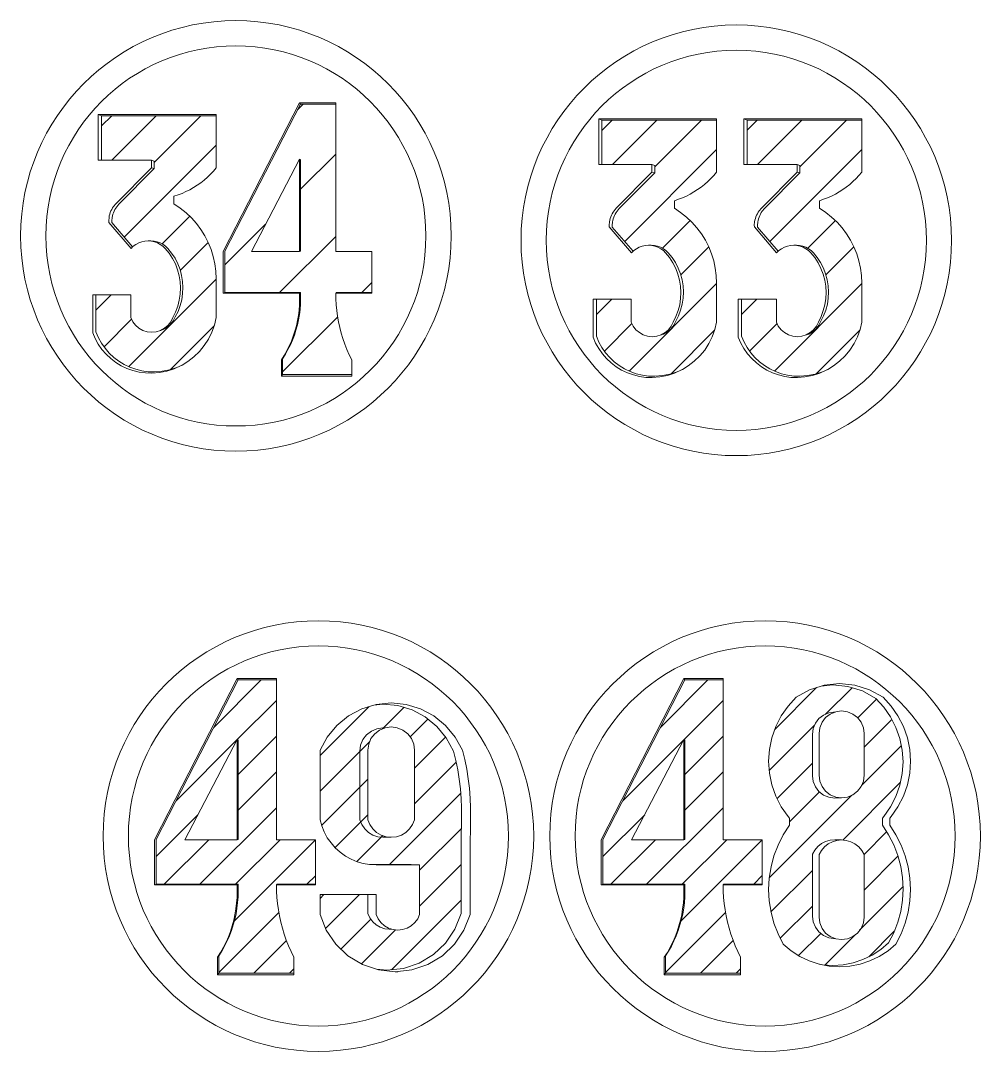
# Model space of a CAD drawing. Header units: inches. Extents: x 91 to 9019, y -381 to 2878.
# Drawn here: x 4712.25 to 4747.29, y 1348.59 to 1386.21 of the extents above; entities that cross this region are included whole.
import ezdxf

# ---------------------------------------------------------------- set-up
doc = ezdxf.new("R2010")
doc.units = ezdxf.units.IN
doc.header["$MEASUREMENT"] = 0
pattern_1 = [(45, (3480.7408, 826.1666), (-0.65185705, 0.65185705), [])]

msp = doc.modelspace()

# ---------------------------------------------------------------- hatches: boundary and pattern name
at = {"lineweight": 20}
h = msp.add_hatch(dxfattribs=at)
h.set_pattern_fill('ANSI31', color=256, scale=17)
h.set_pattern_definition([(45, (3702.3653, 2265.2466), (-1.502602, 1.502602), [])])
h.paths.add_polyline_path([(4723.756, 1383.159), (4722.471, 1383.159), (4719.713, 1377.789), (4719.713, 1376.282), (4722.471, 1376.282), (4722.471, 1376.057), (4722.467, 1375.864), (4722.453, 1375.672), (4722.43, 1375.48), (4722.398, 1375.29), (4722.356, 1375.101), (4722.305, 1374.915), (4722.246, 1374.732), (4722.177, 1374.551), (4722.1, 1374.375), (4722.014, 1374.202), (4721.92, 1374.033), (4721.818, 1373.87), (4721.818, 1373.289), (4724.342, 1373.289), (4724.342, 1373.825), (4724.25, 1374.015), (4724.166, 1374.208), (4724.09, 1374.405), (4724.021, 1374.604), (4723.96, 1374.805), (4723.906, 1375.009), (4723.861, 1375.215), (4723.824, 1375.422), (4723.794, 1375.631), (4723.773, 1375.841), (4723.76, 1376.051), (4723.755, 1376.282), (4725.075, 1376.282), (4725.075, 1377.783), (4723.756, 1377.783)])
h.paths.add_polyline_path([(4722.436, 1381.154), (4722.471, 1381.127), (4722.471, 1377.789), (4722.436, 1377.783), (4720.677, 1377.783)], flags=16)
h = msp.add_hatch(dxfattribs=at)
h.set_pattern_fill('ANSI31', color=256, scale=9.218651)
h.set_pattern_definition([(45, (4179.9389, 1924.2892), (-0.8148213, 0.8148213), [])])
h.paths.add_polyline_path([(4719.393, 1382.735), (4715.208, 1382.735), (4715.208, 1381.114), (4717.033, 1381.114), (4717.133, 1381.085), (4717.133, 1380.81), (4715.841, 1379.507), (4715.761, 1379.414), (4715.726, 1379.363), (4715.694, 1379.31), (4715.666, 1379.255), (4715.642, 1379.198), (4715.622, 1379.14), (4715.607, 1379.081), (4715.595, 1379.02), (4715.584, 1378.897), (4715.585, 1378.836), (4716.344, 1377.952), (4716.368, 1377.975), (4716.463, 1378.044), (4716.567, 1378.099), (4716.677, 1378.139), (4716.792, 1378.164), (4716.909, 1378.172), (4717.009, 1378.172), (4717.125, 1378.164), (4717.238, 1378.14), (4717.347, 1378.1), (4717.45, 1378.046), (4717.544, 1377.978), (4717.627, 1377.897), (4717.768, 1377.723), (4717.891, 1377.536), (4717.993, 1377.337), (4718.073, 1377.128), (4718.132, 1376.912), (4718.168, 1376.692), (4718.18, 1376.468), (4718.169, 1376.245), (4718.135, 1376.024), (4718.079, 1375.807), (4718, 1375.598), (4717.899, 1375.398), (4717.828, 1375.25), (4717.728, 1375.12), (4717.603, 1375.012), (4717.46, 1374.932), (4717.364, 1374.9), (4717.206, 1374.85), (4717.041, 1374.833), (4716.876, 1374.85), (4716.717, 1374.9), (4716.573, 1374.981), (4716.447, 1375.089), (4716.346, 1375.221), (4716.274, 1375.371), (4716.274, 1376.203), (4715.006, 1376.203), (4715.006, 1374.848), (4715.097, 1374.637), (4715.208, 1374.437), (4715.34, 1374.249), (4715.49, 1374.075), (4715.658, 1373.918), (4715.84, 1373.778), (4716.036, 1373.659), (4716.243, 1373.56), (4716.46, 1373.483), (4716.683, 1373.428), (4716.91, 1373.397), (4717.14, 1373.389), (4717.416, 1373.412), (4717.688, 1373.466), (4717.953, 1373.551), (4718.148, 1373.639), (4718.357, 1373.765), (4718.579, 1373.936), (4718.781, 1374.131), (4718.959, 1374.347), (4719.111, 1374.583), (4719.235, 1374.834), (4719.329, 1375.098), (4719.393, 1375.371), (4719.393, 1376.789), (4719.381, 1377.062), (4719.346, 1377.332), (4719.288, 1377.599), (4719.208, 1377.86), (4719.105, 1378.113), (4718.981, 1378.357), (4718.837, 1378.589), (4718.673, 1378.807), (4718.491, 1379.011), (4718.293, 1379.199), (4718.079, 1379.369), (4717.851, 1379.52), (4717.851, 1379.797), (4718.001, 1379.847), (4718.147, 1379.904), (4718.291, 1379.968), (4718.431, 1380.039), (4718.567, 1380.117), (4718.7, 1380.202), (4718.828, 1380.293), (4718.951, 1380.39), (4719.07, 1380.493), (4719.183, 1380.602), (4719.291, 1380.717), (4719.393, 1380.836)])
h = msp.add_hatch(dxfattribs=at)
h.set_pattern_fill('ANSI31', color=256, scale=9.218651)
h.set_pattern_definition([(45, (4198.2057, 1924.129), (-0.8148213, 0.8148213), [])])
h.paths.add_polyline_path([(4737.66, 1382.574), (4733.475, 1382.574), (4733.475, 1380.954), (4735.3, 1380.954), (4735.399, 1380.925), (4735.399, 1380.65), (4734.108, 1379.347), (4734.028, 1379.253), (4733.993, 1379.203), (4733.961, 1379.15), (4733.933, 1379.095), (4733.909, 1379.038), (4733.889, 1378.98), (4733.873, 1378.92), (4733.862, 1378.86), (4733.851, 1378.737), (4733.852, 1378.676), (4734.611, 1377.791), (4734.635, 1377.815), (4734.73, 1377.884), (4734.834, 1377.939), (4734.944, 1377.979), (4735.059, 1378.003), (4735.175, 1378.012), (4735.276, 1378.012), (4735.391, 1378.004), (4735.505, 1377.98), (4735.614, 1377.94), (4735.717, 1377.886), (4735.811, 1377.817), (4735.894, 1377.737), (4736.035, 1377.563), (4736.157, 1377.376), (4736.259, 1377.177), (4736.34, 1376.968), (4736.399, 1376.752), (4736.434, 1376.531), (4736.447, 1376.308), (4736.436, 1376.085), (4736.402, 1375.864), (4736.345, 1375.647), (4736.266, 1375.438), (4736.166, 1375.238), (4736.094, 1375.09), (4735.995, 1374.96), (4735.87, 1374.852), (4735.727, 1374.772), (4735.631, 1374.74), (4735.473, 1374.69), (4735.308, 1374.673), (4735.143, 1374.69), (4734.984, 1374.74), (4734.839, 1374.821), (4734.714, 1374.929), (4734.613, 1375.061), (4734.541, 1375.21), (4734.541, 1376.043), (4733.273, 1376.043), (4733.273, 1374.688), (4733.363, 1374.477), (4733.475, 1374.277), (4733.607, 1374.088), (4733.757, 1373.915), (4733.924, 1373.757), (4734.107, 1373.618), (4734.303, 1373.498), (4734.51, 1373.399), (4734.726, 1373.322), (4734.95, 1373.268), (4735.177, 1373.236), (4735.407, 1373.229), (4735.683, 1373.252), (4735.955, 1373.306), (4736.219, 1373.391), (4736.415, 1373.479), (4736.624, 1373.605), (4736.846, 1373.776), (4737.048, 1373.97), (4737.225, 1374.187), (4737.377, 1374.423), (4737.501, 1374.674), (4737.596, 1374.938), (4737.66, 1375.21), (4737.66, 1376.629), (4737.648, 1376.901), (4737.613, 1377.172), (4737.555, 1377.439), (4737.474, 1377.7), (4737.372, 1377.953), (4737.248, 1378.197), (4737.103, 1378.428), (4736.94, 1378.647), (4736.758, 1378.851), (4736.56, 1379.039), (4736.346, 1379.209), (4736.118, 1379.36), (4736.118, 1379.637), (4736.267, 1379.687), (4736.414, 1379.744), (4736.557, 1379.808), (4736.698, 1379.879), (4736.834, 1379.957), (4736.967, 1380.041), (4737.095, 1380.133), (4737.218, 1380.23), (4737.337, 1380.333), (4737.45, 1380.442), (4737.558, 1380.556), (4737.66, 1380.676)])
h = msp.add_hatch(dxfattribs=at)
h.set_pattern_fill('ANSI31', color=256, scale=9.218651)
h.set_pattern_definition([(45, (4203.505, 1924.129), (-0.8148213, 0.8148213), [])])
h.paths.add_polyline_path([(4742.959, 1382.574), (4738.775, 1382.574), (4738.775, 1380.954), (4740.6, 1380.954), (4740.699, 1380.925), (4740.699, 1380.65), (4739.407, 1379.347), (4739.327, 1379.253), (4739.292, 1379.203), (4739.26, 1379.15), (4739.232, 1379.095), (4739.209, 1379.038), (4739.189, 1378.98), (4739.173, 1378.92), (4739.161, 1378.86), (4739.15, 1378.737), (4739.151, 1378.676), (4739.91, 1377.791), (4739.935, 1377.815), (4740.029, 1377.884), (4740.133, 1377.939), (4740.243, 1377.979), (4740.358, 1378.003), (4740.475, 1378.012), (4740.575, 1378.012), (4740.691, 1378.004), (4740.804, 1377.98), (4740.913, 1377.94), (4741.016, 1377.886), (4741.11, 1377.817), (4741.193, 1377.737), (4741.335, 1377.563), (4741.457, 1377.376), (4741.559, 1377.177), (4741.639, 1376.968), (4741.698, 1376.752), (4741.734, 1376.531), (4741.746, 1376.308), (4741.736, 1376.085), (4741.702, 1375.864), (4741.645, 1375.647), (4741.566, 1375.438), (4741.465, 1375.238), (4741.394, 1375.09), (4741.294, 1374.96), (4741.17, 1374.852), (4741.026, 1374.772), (4740.93, 1374.74), (4740.772, 1374.69), (4740.607, 1374.673), (4740.442, 1374.69), (4740.284, 1374.74), (4740.139, 1374.821), (4740.013, 1374.929), (4739.912, 1375.061), (4739.84, 1375.21), (4739.84, 1376.043), (4738.572, 1376.043), (4738.572, 1374.688), (4738.663, 1374.477), (4738.774, 1374.277), (4738.906, 1374.088), (4739.056, 1373.915), (4739.224, 1373.757), (4739.406, 1373.618), (4739.602, 1373.498), (4739.809, 1373.399), (4740.026, 1373.322), (4740.249, 1373.268), (4740.476, 1373.236), (4740.706, 1373.229), (4740.982, 1373.252), (4741.255, 1373.306), (4741.519, 1373.391), (4741.714, 1373.479), (4741.923, 1373.605), (4742.146, 1373.776), (4742.347, 1373.97), (4742.525, 1374.187), (4742.677, 1374.423), (4742.801, 1374.674), (4742.895, 1374.938), (4742.959, 1375.21), (4742.959, 1376.629), (4742.947, 1376.901), (4742.912, 1377.172), (4742.854, 1377.439), (4742.774, 1377.7), (4742.671, 1377.953), (4742.547, 1378.197), (4742.403, 1378.428), (4742.239, 1378.647), (4742.057, 1378.851), (4741.859, 1379.039), (4741.645, 1379.209), (4741.418, 1379.36), (4741.418, 1379.637), (4741.567, 1379.687), (4741.713, 1379.744), (4741.857, 1379.808), (4741.997, 1379.879), (4742.133, 1379.957), (4742.266, 1380.041), (4742.394, 1380.133), (4742.517, 1380.23), (4742.636, 1380.333), (4742.749, 1380.442), (4742.857, 1380.556), (4742.959, 1380.676)])
h = msp.add_hatch(dxfattribs=at)
h.set_pattern_fill('ANSI31', color=256, scale=7.374921)
h.set_pattern_definition([(45, (4165.0623, 1793.0838), (-0.651857, 0.651857), [])])
h.paths.add_polyline_path([(4721.59, 1362.149), (4720.196, 1362.149), (4717.205, 1356.324), (4717.205, 1354.69), (4720.196, 1354.69), (4720.197, 1354.446), (4720.192, 1354.237), (4720.177, 1354.028), (4720.152, 1353.82), (4720.117, 1353.614), (4720.072, 1353.41), (4720.017, 1353.208), (4719.952, 1353.009), (4719.878, 1352.813), (4719.794, 1352.622), (4719.701, 1352.434), (4719.599, 1352.251), (4719.488, 1352.074), (4719.488, 1351.444), (4722.226, 1351.444), (4722.226, 1352.026), (4722.126, 1352.232), (4722.035, 1352.441), (4721.952, 1352.654), (4721.877, 1352.87), (4721.811, 1353.089), (4721.753, 1353.31), (4721.704, 1353.533), (4721.663, 1353.758), (4721.632, 1353.984), (4721.609, 1354.211), (4721.595, 1354.44), (4721.589, 1354.69), (4723.02, 1354.69), (4723.02, 1356.318), (4721.59, 1356.318)])
h.paths.add_polyline_path([(4720.159, 1359.974), (4720.196, 1359.945), (4720.196, 1356.324), (4720.159, 1356.318), (4718.251, 1356.318)], flags=16)
h = msp.add_hatch(dxfattribs=at)
h.set_pattern_fill('ANSI31', color=256, scale=7.374921)
h.set_pattern_definition([(45, (4181.3686, 1793.0838), (-0.651857, 0.651857), [])])
h.paths.add_polyline_path([(4737.896, 1362.149), (4736.503, 1362.149), (4733.512, 1356.324), (4733.512, 1354.69), (4736.503, 1354.69), (4736.503, 1354.446), (4736.498, 1354.237), (4736.483, 1354.028), (4736.458, 1353.82), (4736.423, 1353.614), (4736.378, 1353.41), (4736.323, 1353.208), (4736.258, 1353.009), (4736.184, 1352.813), (4736.1, 1352.622), (4736.007, 1352.434), (4735.905, 1352.251), (4735.794, 1352.074), (4735.794, 1351.444), (4738.532, 1351.444), (4738.532, 1352.026), (4738.433, 1352.232), (4738.341, 1352.441), (4738.258, 1352.654), (4738.183, 1352.87), (4738.117, 1353.089), (4738.059, 1353.31), (4738.01, 1353.533), (4737.97, 1353.758), (4737.938, 1353.984), (4737.915, 1354.211), (4737.901, 1354.44), (4737.895, 1354.69), (4739.327, 1354.69), (4739.327, 1356.318), (4737.896, 1356.318)])
h.paths.add_polyline_path([(4736.465, 1359.974), (4736.503, 1359.945), (4736.503, 1356.324), (4736.465, 1356.318), (4734.558, 1356.318)], flags=16)
h = msp.add_hatch(dxfattribs=at)
h.set_pattern_fill('ANSI31', color=256, scale=7.374921)
h.set_pattern_definition(pattern_1)
h.paths.add_polyline_path([(4743.712, 1357.107), (4743.762, 1357.161), (4744.009, 1357.514), (4744.206, 1357.898), (4744.349, 1358.305), (4744.436, 1358.727), (4744.465, 1359.157), (4744.436, 1359.588), (4744.349, 1360.01), (4744.206, 1360.417), (4744.009, 1360.8), (4743.762, 1361.154), (4743.469, 1361.471), (4742.984, 1361.744), (4742.453, 1361.912), (4741.9, 1361.969), (4741.481, 1361.926), (4741.054, 1361.79), (4740.564, 1361.515), (4740.269, 1361.195), (4740.019, 1360.838), (4739.82, 1360.45), (4739.675, 1360.04), (4739.588, 1359.613), (4739.558, 1359.179), (4739.588, 1358.744), (4739.675, 1358.317), (4739.82, 1357.907), (4740.019, 1357.519), (4740.269, 1357.162), (4740.318, 1357.108), (4740.318, 1356.842), (4740.091, 1356.492), (4739.902, 1356.12), (4739.753, 1355.73), (4739.645, 1355.327), (4739.58, 1354.915), (4739.558, 1354.498), (4739.58, 1354.081), (4739.645, 1353.669), (4739.753, 1353.266), (4739.902, 1352.876), (4740.091, 1352.504), (4740.381, 1352.26), (4740.699, 1352.055), (4741.04, 1351.891), (4741.37, 1351.783), (4741.526, 1351.753), (4741.9, 1351.729), (4742.274, 1351.753), (4742.642, 1351.824), (4742.998, 1351.941), (4743.336, 1352.103), (4743.651, 1352.306), (4743.937, 1352.548), (4744.124, 1352.916), (4744.272, 1353.302), (4744.379, 1353.701), (4744.444, 1354.11), (4744.465, 1354.522), (4744.444, 1354.935), (4744.379, 1355.343), (4744.272, 1355.742), (4744.124, 1356.128), (4743.937, 1356.497), (4743.712, 1356.844)])
h.paths.add_polyline_path([(4742.558, 1356.244), (4742.711, 1356.165), (4742.846, 1356.057), (4742.959, 1355.926), (4743.044, 1355.777), (4743.044, 1353.493), (4743.016, 1353.28), (4742.934, 1353.082), (4742.803, 1352.911), (4742.632, 1352.781), (4742.434, 1352.699), (4742.221, 1352.671), (4742.008, 1352.699), (4741.76, 1352.74), (4741.564, 1352.822), (4741.395, 1352.951), (4741.266, 1353.12), (4741.184, 1353.317), (4741.156, 1353.527), (4741.156, 1355.788), (4741.241, 1355.937), (4741.352, 1356.066), (4741.486, 1356.173), (4741.637, 1356.251), (4741.801, 1356.3), (4741.971, 1356.316), (4742.221, 1356.309), (4742.393, 1356.293)], flags=16)
h.paths.add_polyline_path([(4742.434, 1357.874), (4742.221, 1357.846), (4741.971, 1357.838), (4741.76, 1357.865), (4741.564, 1357.947), (4741.395, 1358.076), (4741.266, 1358.245), (4741.184, 1358.442), (4741.156, 1358.652), (4741.156, 1360.16), (4741.184, 1360.371), (4741.266, 1360.567), (4741.395, 1360.736), (4741.564, 1360.865), (4741.76, 1360.947), (4742.008, 1360.986), (4742.221, 1361.014), (4742.434, 1360.986), (4742.632, 1360.903), (4742.803, 1360.773), (4742.934, 1360.602), (4743.016, 1360.404), (4743.044, 1360.191), (4743.044, 1358.669), (4743.016, 1358.456), (4742.934, 1358.257), (4742.803, 1358.087), (4742.632, 1357.956)], flags=16)
h = msp.add_hatch(dxfattribs=at)
h.set_pattern_fill('ANSI31', color=256, scale=7.374921)
h.set_pattern_definition(pattern_1)
h.paths.add_polyline_path([(4728.333, 1356.407), (4728.34, 1356.536), (4728.35, 1356.853), (4728.351, 1357.17), (4728.345, 1357.488), (4728.331, 1357.805), (4728.305, 1358.177), (4728.265, 1358.524), (4728.209, 1358.869), (4728.138, 1359.211), (4728.051, 1359.55), (4727.793, 1360.03), (4727.447, 1360.451), (4727.025, 1360.796), (4726.544, 1361.053), (4726.022, 1361.211), (4725.479, 1361.264), (4725.153, 1361.232), (4724.707, 1361.097), (4724.221, 1360.838), (4723.796, 1360.489), (4723.446, 1360.064), (4723.185, 1359.579), (4723.185, 1357.047), (4723.248, 1356.819), (4723.337, 1356.599), (4723.449, 1356.391), (4723.585, 1356.197), (4723.741, 1356.019), (4723.917, 1355.86), (4724.109, 1355.722), (4724.316, 1355.607), (4724.534, 1355.515), (4724.762, 1355.449), (4724.995, 1355.409), (4725.033, 1355.407), (4726.506, 1355.407), (4726.818, 1355.396), (4726.818, 1353.592), (4726.748, 1353.433), (4726.645, 1353.292), (4726.516, 1353.175), (4726.364, 1353.088), (4726.198, 1353.034), (4726.025, 1353.015), (4725.851, 1353.034), (4725.548, 1353.068), (4725.384, 1353.121), (4725.234, 1353.208), (4725.106, 1353.323), (4725.004, 1353.463), (4724.934, 1353.621), (4724.934, 1354.314), (4723.185, 1354.314), (4723.185, 1353.592), (4723.411, 1353.019), (4723.755, 1352.508), (4724.201, 1352.083), (4724.728, 1351.765), (4725.242, 1351.591), (4725.62, 1351.55), (4726.227, 1351.616), (4726.805, 1351.811), (4727.327, 1352.127), (4727.769, 1352.547), (4728.109, 1353.054), (4728.333, 1353.621)])
h.paths.add_polyline_path([(4726.454, 1356.714), (4726.315, 1356.584), (4726.152, 1356.486), (4725.971, 1356.426), (4725.782, 1356.406), (4725.592, 1356.426), (4725.412, 1356.486), (4725.248, 1356.584), (4725.109, 1356.714), (4725.002, 1356.871), (4724.93, 1357.047), (4724.93, 1359.579), (4724.959, 1359.8), (4725.044, 1360.006), (4725.179, 1360.182), (4725.356, 1360.317), (4725.561, 1360.403), (4725.782, 1360.432), (4726.002, 1360.403), (4726.208, 1360.317), (4726.384, 1360.182), (4726.52, 1360.006), (4726.605, 1359.8), (4726.634, 1359.579), (4726.634, 1357.047), (4726.562, 1356.871)], flags=16)

# ---------------------------------------------------------------- linework, layer by layer
for p, q in [((4722.471, 1383.159), (4723.756, 1383.159)), ((4715.09, 1382.779), (4715.09, 1381.114)), ((4715.208, 1382.735), (4715.208, 1381.114)), ((4733.357, 1382.619), (4733.357, 1380.954)), ((4733.475, 1382.574), (4733.475, 1380.954)), ((4738.657, 1382.619), (4738.657, 1380.954)), ((4738.775, 1382.574), (4738.775, 1380.954)), ((4715.09, 1381.114), (4715.208, 1381.114)), ((4715.208, 1381.114), (4717.033, 1381.114)), ((4717.033, 1381.114), (4717.133, 1381.085)), ((4717.133, 1381.085), (4717.133, 1380.81)), ((4722.436, 1377.783), (4722.436, 1381.154)), ((4733.357, 1380.954), (4733.475, 1380.954)), ((4733.475, 1380.954), (4735.3, 1380.954)), ((4735.3, 1380.954), (4735.399, 1380.925)), ((4735.399, 1380.925), (4735.399, 1380.65)), ((4738.657, 1380.954), (4738.775, 1380.954)), ((4738.775, 1380.954), (4740.6, 1380.954)), ((4740.6, 1380.954), (4740.699, 1380.925)), ((4740.699, 1380.925), (4740.699, 1380.65)), ((4717.364, 1374.9), (4717.206, 1374.85)), ((4735.631, 1374.74), (4735.473, 1374.69)), ((4740.93, 1374.74), (4740.772, 1374.69)), ((4720.196, 1362.149), (4721.59, 1362.149)), ((4736.503, 1362.149), (4737.896, 1362.149)), ((4720.159, 1356.318), (4720.159, 1359.974)), ((4736.465, 1356.318), (4736.465, 1359.974)), ((4742.049, 1356.293), (4741.884, 1356.244)), ((4742.221, 1356.309), (4742.049, 1356.293))]:
    msp.add_line(p, q, dxfattribs=at)
for points in [[(4719.651, 1376.262), (4719.651, 1377.783), (4722.436, 1383.206)], [(4723.756, 1376.262), (4725.075, 1376.262), (4725.075, 1376.282), (4725.075, 1377.783), (4723.756, 1377.783), (4723.756, 1383.159), (4723.756, 1383.206), (4722.436, 1383.206), (4722.471, 1383.159), (4719.713, 1377.789), (4719.713, 1376.282)], [(4718.579, 1373.936), (4718.781, 1374.131), (4718.959, 1374.347), (4719.111, 1374.583), (4719.235, 1374.834), (4719.329, 1375.098), (4719.393, 1375.371), (4719.393, 1376.789), (4719.381, 1377.062), (4719.346, 1377.332), (4719.288, 1377.599), (4719.208, 1377.86), (4719.105, 1378.113), (4718.981, 1378.357), (4718.837, 1378.589), (4718.673, 1378.807), (4718.491, 1379.011), (4718.293, 1379.199), (4718.079, 1379.369), (4717.851, 1379.52), (4717.851, 1379.797), (4718.001, 1379.847), (4718.147, 1379.904), (4718.291, 1379.968), (4718.431, 1380.039), (4718.567, 1380.117), (4718.7, 1380.202), (4718.828, 1380.293), (4718.951, 1380.39), (4719.07, 1380.493), (4719.183, 1380.602), (4719.291, 1380.717), (4719.393, 1380.836), (4719.393, 1382.735)], [(4736.846, 1373.776), (4737.048, 1373.97), (4737.225, 1374.187), (4737.377, 1374.423), (4737.501, 1374.674), (4737.596, 1374.938), (4737.66, 1375.21), (4737.66, 1376.629), (4737.648, 1376.901), (4737.613, 1377.172), (4737.555, 1377.439), (4737.474, 1377.7), (4737.372, 1377.953), (4737.248, 1378.197), (4737.103, 1378.428), (4736.94, 1378.647), (4736.758, 1378.851), (4736.56, 1379.039), (4736.346, 1379.209), (4736.118, 1379.36), (4736.118, 1379.637), (4736.267, 1379.687), (4736.414, 1379.744), (4736.557, 1379.808), (4736.698, 1379.879), (4736.834, 1379.957), (4736.967, 1380.041), (4737.095, 1380.133), (4737.218, 1380.23), (4737.337, 1380.333), (4737.45, 1380.442), (4737.558, 1380.556), (4737.66, 1380.676), (4737.66, 1382.574)], [(4742.146, 1373.776), (4742.347, 1373.97), (4742.525, 1374.187), (4742.677, 1374.423), (4742.801, 1374.674), (4742.895, 1374.938), (4742.959, 1375.21), (4742.959, 1376.629), (4742.947, 1376.901), (4742.912, 1377.172), (4742.854, 1377.439), (4742.774, 1377.7), (4742.671, 1377.953), (4742.547, 1378.197), (4742.403, 1378.428), (4742.239, 1378.647), (4742.057, 1378.851), (4741.859, 1379.039), (4741.645, 1379.209), (4741.418, 1379.36), (4741.418, 1379.637), (4741.567, 1379.687), (4741.713, 1379.744), (4741.857, 1379.808), (4741.997, 1379.879), (4742.133, 1379.957), (4742.266, 1380.041), (4742.394, 1380.133), (4742.517, 1380.23), (4742.636, 1380.333), (4742.749, 1380.442), (4742.857, 1380.556), (4742.959, 1380.676), (4742.959, 1382.574)], [(4717.033, 1381.114), (4717.033, 1380.836), (4717.133, 1380.81), (4715.841, 1379.507), (4715.761, 1379.414), (4715.726, 1379.363), (4715.694, 1379.31), (4715.666, 1379.255), (4715.642, 1379.198), (4715.622, 1379.14), (4715.607, 1379.081), (4715.595, 1379.02), (4715.584, 1378.897), (4715.585, 1378.836), (4716.344, 1377.952)], [(4735.3, 1380.954), (4735.3, 1380.676), (4735.399, 1380.65), (4734.108, 1379.347), (4734.028, 1379.253), (4733.993, 1379.203), (4733.961, 1379.15), (4733.933, 1379.095), (4733.909, 1379.038), (4733.889, 1378.98), (4733.873, 1378.92), (4733.862, 1378.86), (4733.851, 1378.737), (4733.852, 1378.676), (4734.611, 1377.791)], [(4740.6, 1380.954), (4740.6, 1380.676), (4740.699, 1380.65), (4739.407, 1379.347), (4739.327, 1379.253), (4739.292, 1379.203), (4739.26, 1379.15), (4739.232, 1379.095), (4739.209, 1379.038), (4739.189, 1378.98), (4739.173, 1378.92), (4739.161, 1378.86), (4739.15, 1378.737), (4739.151, 1378.676), (4739.91, 1377.791)], [(4717.033, 1380.836), (4715.73, 1379.52), (4715.648, 1379.426), (4715.613, 1379.375), (4715.581, 1379.321), (4715.553, 1379.266), (4715.529, 1379.208), (4715.508, 1379.149), (4715.492, 1379.089), (4715.481, 1379.028), (4715.47, 1378.904), (4715.471, 1378.842), (4716.284, 1377.894), (4716.344, 1377.952), (4716.368, 1377.975), (4716.463, 1378.044), (4716.567, 1378.099), (4716.677, 1378.139), (4716.792, 1378.164), (4716.909, 1378.172)], [(4735.3, 1380.676), (4733.996, 1379.36), (4733.915, 1379.265), (4733.88, 1379.214), (4733.848, 1379.161), (4733.82, 1379.105), (4733.795, 1379.048), (4733.775, 1378.989), (4733.759, 1378.929), (4733.747, 1378.868), (4733.737, 1378.744), (4733.738, 1378.682), (4734.551, 1377.734), (4734.611, 1377.791), (4734.635, 1377.815), (4734.73, 1377.884), (4734.834, 1377.939), (4734.944, 1377.979), (4735.059, 1378.003), (4735.175, 1378.012)], [(4740.6, 1380.676), (4739.296, 1379.36), (4739.215, 1379.265), (4739.179, 1379.214), (4739.147, 1379.161), (4739.119, 1379.105), (4739.095, 1379.048), (4739.075, 1378.989), (4739.059, 1378.929), (4739.047, 1378.868), (4739.036, 1378.744), (4739.037, 1378.682), (4739.85, 1377.734), (4739.91, 1377.791), (4739.935, 1377.815), (4740.029, 1377.884), (4740.133, 1377.939), (4740.243, 1377.979), (4740.358, 1378.003), (4740.475, 1378.012)], [(4717.206, 1374.85), (4717.041, 1374.833), (4716.876, 1374.85), (4716.717, 1374.9), (4716.573, 1374.981), (4716.447, 1375.089), (4716.346, 1375.221), (4716.274, 1375.371), (4716.274, 1376.203), (4715.006, 1376.203), (4714.886, 1376.203), (4714.886, 1374.816), (4714.977, 1374.602), (4715.09, 1374.4), (4715.223, 1374.21), (4715.375, 1374.034), (4715.544, 1373.875), (4715.728, 1373.735), (4715.926, 1373.614), (4716.136, 1373.514), (4716.354, 1373.436), (4716.579, 1373.381), (4716.809, 1373.349), (4717.041, 1373.342), (4717.32, 1373.365), (4717.595, 1373.419), (4717.862, 1373.505), (4718.117, 1373.621), (4718.148, 1373.639), (4718.357, 1373.765), (4718.579, 1373.936)], [(4715.006, 1376.203), (4715.006, 1374.848), (4715.097, 1374.637), (4715.208, 1374.437), (4715.34, 1374.249), (4715.49, 1374.075), (4715.658, 1373.918), (4715.84, 1373.778), (4716.036, 1373.659), (4716.243, 1373.56), (4716.46, 1373.483), (4716.683, 1373.428), (4716.91, 1373.397), (4717.14, 1373.389), (4717.416, 1373.412), (4717.688, 1373.466), (4717.953, 1373.551), (4718.148, 1373.639)], [(4722.436, 1376.262), (4719.651, 1376.262), (4719.713, 1376.282), (4722.471, 1376.282)], [(4725.075, 1376.282), (4723.777, 1376.282), (4723.756, 1376.262), (4723.76, 1376.051), (4723.773, 1375.841), (4723.794, 1375.631), (4723.824, 1375.422), (4723.861, 1375.215), (4723.906, 1375.009), (4723.96, 1374.805), (4724.021, 1374.604), (4724.09, 1374.405), (4724.166, 1374.208), (4724.25, 1374.015), (4724.342, 1373.825), (4724.342, 1373.289), (4724.342, 1373.239), (4721.777, 1373.239), (4721.777, 1373.825), (4721.88, 1373.991), (4721.975, 1374.161), (4722.062, 1374.335), (4722.14, 1374.514), (4722.209, 1374.696), (4722.269, 1374.881), (4722.32, 1375.069), (4722.362, 1375.259), (4722.395, 1375.452), (4722.418, 1375.645), (4722.432, 1375.839), (4722.437, 1376.034)], [(4722.437, 1376.034), (4722.436, 1376.262), (4722.471, 1376.282), (4722.471, 1376.057), (4722.467, 1375.864), (4722.453, 1375.672), (4722.43, 1375.48), (4722.398, 1375.29), (4722.356, 1375.101), (4722.305, 1374.915), (4722.246, 1374.732), (4722.177, 1374.551), (4722.1, 1374.375), (4722.014, 1374.202), (4721.92, 1374.033), (4721.818, 1373.87), (4721.818, 1373.289)], [(4735.473, 1374.69), (4735.308, 1374.673), (4735.143, 1374.69), (4734.984, 1374.74), (4734.839, 1374.821), (4734.714, 1374.929), (4734.613, 1375.061), (4734.541, 1375.21), (4734.541, 1376.043), (4733.273, 1376.043), (4733.153, 1376.043), (4733.153, 1374.655), (4733.244, 1374.442), (4733.357, 1374.239), (4733.49, 1374.049), (4733.642, 1373.874), (4733.811, 1373.715), (4733.995, 1373.575), (4734.193, 1373.454), (4734.402, 1373.354), (4734.621, 1373.276), (4734.846, 1373.221), (4735.076, 1373.189), (4735.308, 1373.181), (4735.587, 1373.204), (4735.862, 1373.259), (4736.128, 1373.345), (4736.384, 1373.461), (4736.415, 1373.479), (4736.624, 1373.605), (4736.846, 1373.776)], [(4733.273, 1376.043), (4733.273, 1374.688), (4733.363, 1374.477), (4733.475, 1374.277), (4733.607, 1374.088), (4733.757, 1373.915), (4733.924, 1373.757), (4734.107, 1373.618), (4734.303, 1373.498), (4734.51, 1373.399), (4734.726, 1373.322), (4734.95, 1373.268), (4735.177, 1373.236), (4735.407, 1373.229), (4735.683, 1373.252), (4735.955, 1373.306), (4736.219, 1373.391), (4736.415, 1373.479)], [(4740.772, 1374.69), (4740.607, 1374.673), (4740.442, 1374.69), (4740.284, 1374.74), (4740.139, 1374.821), (4740.013, 1374.929), (4739.912, 1375.061), (4739.84, 1375.21), (4739.84, 1376.043), (4738.572, 1376.043), (4738.452, 1376.043), (4738.452, 1374.655), (4738.544, 1374.442), (4738.656, 1374.239), (4738.789, 1374.049), (4738.941, 1373.874), (4739.11, 1373.715), (4739.295, 1373.575), (4739.492, 1373.454), (4739.702, 1373.354), (4739.92, 1373.276), (4740.145, 1373.221), (4740.375, 1373.189), (4740.607, 1373.181), (4740.886, 1373.204), (4741.161, 1373.259), (4741.428, 1373.345), (4741.683, 1373.461), (4741.714, 1373.479), (4741.923, 1373.605), (4742.146, 1373.776)], [(4738.572, 1376.043), (4738.572, 1374.688), (4738.663, 1374.477), (4738.774, 1374.277), (4738.906, 1374.088), (4739.056, 1373.915), (4739.224, 1373.757), (4739.406, 1373.618), (4739.602, 1373.498), (4739.809, 1373.399), (4740.026, 1373.322), (4740.249, 1373.268), (4740.476, 1373.236), (4740.706, 1373.229), (4740.982, 1373.252), (4741.255, 1373.306), (4741.519, 1373.391), (4741.714, 1373.479)], [(4721.777, 1373.239), (4721.818, 1373.289), (4724.342, 1373.289)], [(4717.139, 1354.668), (4717.139, 1356.318), (4720.159, 1362.2)], [(4721.59, 1354.668), (4723.02, 1354.668), (4723.02, 1354.69), (4723.02, 1356.318), (4721.59, 1356.318), (4721.59, 1362.149), (4721.59, 1362.2), (4720.159, 1362.2), (4720.196, 1362.149), (4717.205, 1356.324), (4717.205, 1354.69)], [(4733.445, 1354.668), (4733.445, 1356.318), (4736.465, 1362.2)], [(4737.896, 1354.668), (4739.327, 1354.668), (4739.327, 1354.69), (4739.327, 1356.318), (4737.896, 1356.318), (4737.896, 1362.149), (4737.896, 1362.2), (4736.465, 1362.2), (4736.503, 1362.149), (4733.512, 1356.324), (4733.512, 1354.69)], [(4740.318, 1356.842), (4740.318, 1357.108), (4740.269, 1357.162), (4740.019, 1357.519), (4739.82, 1357.907), (4739.675, 1358.317), (4739.588, 1358.744), (4739.558, 1359.179), (4739.588, 1359.613), (4739.675, 1360.04), (4739.82, 1360.45), (4740.019, 1360.838), (4740.269, 1361.195), (4740.564, 1361.515), (4741.054, 1361.79), (4741.481, 1361.926), (4741.59, 1361.96)], [(4741.37, 1351.783), (4741.526, 1351.753), (4741.9, 1351.729), (4742.274, 1351.753), (4742.642, 1351.824), (4742.998, 1351.941), (4743.336, 1352.103), (4743.651, 1352.306), (4743.937, 1352.548), (4744.124, 1352.916), (4744.272, 1353.302), (4744.379, 1353.701), (4744.444, 1354.11), (4744.465, 1354.522), (4744.444, 1354.935), (4744.379, 1355.343), (4744.272, 1355.742), (4744.124, 1356.128), (4743.937, 1356.497), (4743.712, 1356.844), (4743.712, 1357.107), (4743.762, 1357.161), (4744.009, 1357.514), (4744.206, 1357.898), (4744.349, 1358.305), (4744.436, 1358.727), (4744.465, 1359.157), (4744.436, 1359.588), (4744.349, 1360.01), (4744.206, 1360.417), (4744.009, 1360.8), (4743.762, 1361.154), (4743.469, 1361.471), (4742.984, 1361.744), (4742.453, 1361.912), (4741.9, 1361.969), (4741.481, 1361.926)], [(4743.98, 1356.842), (4743.98, 1357.108), (4744.029, 1357.162), (4744.279, 1357.519), (4744.478, 1357.907), (4744.622, 1358.317), (4744.71, 1358.744), (4744.74, 1359.179), (4744.71, 1359.613), (4744.622, 1360.04), (4744.478, 1360.45), (4744.279, 1360.838), (4744.029, 1361.195), (4743.734, 1361.515), (4743.244, 1361.79), (4742.708, 1361.96), (4742.149, 1362.018), (4741.59, 1361.96)], [(4724.707, 1361.097), (4724.221, 1360.838), (4723.796, 1360.489), (4723.446, 1360.064), (4723.185, 1359.579), (4723.185, 1357.047), (4723.248, 1356.819), (4723.337, 1356.599), (4723.449, 1356.391), (4723.585, 1356.197), (4723.741, 1356.019), (4723.917, 1355.86), (4724.109, 1355.722), (4724.316, 1355.607), (4724.534, 1355.515), (4724.762, 1355.449), (4724.995, 1355.409), (4725.033, 1355.407), (4725.231, 1355.396), (4726.818, 1355.396)], [(4724.707, 1361.097), (4725.153, 1361.232), (4725.234, 1361.257), (4725.782, 1361.311), (4726.33, 1361.257), (4726.857, 1361.097), (4727.342, 1360.838), (4727.768, 1360.489), (4728.118, 1360.064), (4728.379, 1359.579), (4728.467, 1359.238), (4728.539, 1358.892), (4728.595, 1358.543), (4728.635, 1358.193), (4728.661, 1357.817), (4728.676, 1357.497), (4728.682, 1357.176), (4728.68, 1356.856), (4728.671, 1356.535), (4728.663, 1356.406), (4728.663, 1353.592), (4728.438, 1353.019), (4728.094, 1352.508), (4727.648, 1352.083), (4727.12, 1351.765), (4726.537, 1351.567), (4726.025, 1351.511)], [(4725.242, 1351.591), (4725.62, 1351.55), (4726.227, 1351.616), (4726.805, 1351.811), (4727.327, 1352.127), (4727.769, 1352.547), (4728.109, 1353.054), (4728.333, 1353.621), (4728.333, 1356.407), (4728.34, 1356.536), (4728.35, 1356.853), (4728.351, 1357.17), (4728.345, 1357.488), (4728.331, 1357.805), (4728.305, 1358.177), (4728.265, 1358.524), (4728.209, 1358.869), (4728.138, 1359.211), (4728.051, 1359.55), (4727.793, 1360.03), (4727.447, 1360.451), (4727.025, 1360.796), (4726.544, 1361.053), (4726.022, 1361.211), (4725.479, 1361.264), (4725.153, 1361.232)], [(4742.008, 1360.986), (4741.81, 1360.903), (4741.639, 1360.773), (4741.509, 1360.602), (4741.426, 1360.404), (4741.398, 1360.191), (4741.398, 1358.669), (4741.426, 1358.456), (4741.509, 1358.257), (4741.639, 1358.087), (4741.81, 1357.956), (4742.008, 1357.874), (4742.221, 1357.846)], [(4725.479, 1360.394), (4725.261, 1360.365), (4725.057, 1360.281), (4724.883, 1360.147), (4724.748, 1359.972), (4724.664, 1359.768), (4724.635, 1359.55), (4724.635, 1357.042), (4724.707, 1356.868), (4724.814, 1356.713), (4724.951, 1356.584), (4725.113, 1356.487), (4725.292, 1356.427), (4725.479, 1356.407), (4725.782, 1356.406), (4725.971, 1356.426), (4726.152, 1356.486), (4726.315, 1356.584), (4726.454, 1356.714), (4726.562, 1356.871), (4726.634, 1357.047), (4726.634, 1359.579)], [(4726.634, 1359.579), (4726.605, 1359.8), (4726.52, 1360.006), (4726.384, 1360.182), (4726.208, 1360.317), (4726.002, 1360.403), (4725.782, 1360.432), (4725.561, 1360.403), (4725.356, 1360.317), (4725.179, 1360.182), (4725.044, 1360.006), (4724.959, 1359.8), (4724.93, 1359.579), (4724.93, 1357.047), (4725.002, 1356.871), (4725.109, 1356.714), (4725.248, 1356.584), (4725.412, 1356.486), (4725.592, 1356.426), (4725.782, 1356.406)], [(4740.318, 1356.842), (4740.091, 1356.492), (4739.902, 1356.12), (4739.753, 1355.73), (4739.645, 1355.327), (4739.58, 1354.915), (4739.558, 1354.498), (4739.58, 1354.081), (4739.645, 1353.669), (4739.753, 1353.266), (4739.902, 1352.876), (4740.091, 1352.504), (4740.381, 1352.26), (4740.699, 1352.055), (4741.04, 1351.891), (4741.37, 1351.783), (4741.4, 1351.773)], [(4741.4, 1351.773), (4741.771, 1351.701), (4742.149, 1351.677), (4742.527, 1351.701), (4742.898, 1351.773), (4743.258, 1351.891), (4743.599, 1352.055), (4743.917, 1352.26), (4744.206, 1352.504), (4744.396, 1352.876), (4744.545, 1353.266), (4744.653, 1353.669), (4744.718, 1354.081), (4744.74, 1354.498), (4744.718, 1354.915), (4744.653, 1355.327), (4744.545, 1355.73), (4744.396, 1356.12), (4744.206, 1356.492), (4743.98, 1356.842)], [(4741.884, 1356.244), (4741.731, 1356.165), (4741.596, 1356.057), (4741.484, 1355.926), (4741.398, 1355.777), (4741.398, 1353.493), (4741.426, 1353.28), (4741.509, 1353.082), (4741.639, 1352.911), (4741.81, 1352.781), (4742.008, 1352.699)], [(4726.025, 1353.015), (4726.198, 1353.034), (4726.364, 1353.088), (4726.516, 1353.175), (4726.645, 1353.292), (4726.748, 1353.433), (4726.818, 1353.592), (4726.818, 1355.396), (4726.506, 1355.407), (4725.033, 1355.407)], [(4720.159, 1354.668), (4717.139, 1354.668), (4717.205, 1354.69), (4720.196, 1354.69)], [(4723.02, 1354.69), (4721.613, 1354.69), (4721.59, 1354.668), (4721.595, 1354.44), (4721.609, 1354.211), (4721.632, 1353.984), (4721.663, 1353.758), (4721.704, 1353.533), (4721.753, 1353.31), (4721.811, 1353.089), (4721.877, 1352.87), (4721.952, 1352.654), (4722.035, 1352.441), (4722.126, 1352.232), (4722.226, 1352.026), (4722.226, 1351.444), (4722.226, 1351.39), (4719.444, 1351.39), (4719.444, 1352.026), (4719.555, 1352.205), (4719.658, 1352.39), (4719.752, 1352.579), (4719.837, 1352.773), (4719.912, 1352.97), (4719.978, 1353.171), (4720.033, 1353.375), (4720.079, 1353.581), (4720.114, 1353.79), (4720.139, 1353.999), (4720.155, 1354.21), (4720.159, 1354.421)], [(4720.159, 1354.421), (4720.159, 1354.668), (4720.196, 1354.69), (4720.197, 1354.446), (4720.192, 1354.237), (4720.177, 1354.028), (4720.152, 1353.82), (4720.117, 1353.614), (4720.072, 1353.41), (4720.017, 1353.208), (4719.952, 1353.009), (4719.878, 1352.813), (4719.794, 1352.622), (4719.701, 1352.434), (4719.599, 1352.251), (4719.488, 1352.074), (4719.488, 1351.444)], [(4736.465, 1354.668), (4733.445, 1354.668), (4733.512, 1354.69), (4736.503, 1354.69)], [(4739.327, 1354.69), (4737.92, 1354.69), (4737.896, 1354.668), (4737.901, 1354.44), (4737.915, 1354.211), (4737.938, 1353.984), (4737.97, 1353.758), (4738.01, 1353.533), (4738.059, 1353.31), (4738.117, 1353.089), (4738.183, 1352.87), (4738.258, 1352.654), (4738.341, 1352.441), (4738.433, 1352.232), (4738.532, 1352.026), (4738.532, 1351.444), (4738.532, 1351.39), (4735.75, 1351.39), (4735.75, 1352.026), (4735.862, 1352.205), (4735.965, 1352.39), (4736.059, 1352.579), (4736.143, 1352.773), (4736.218, 1352.97), (4736.284, 1353.171), (4736.339, 1353.375), (4736.385, 1353.581), (4736.42, 1353.79), (4736.446, 1353.999), (4736.461, 1354.21), (4736.466, 1354.421)], [(4736.466, 1354.421), (4736.465, 1354.668), (4736.503, 1354.69), (4736.503, 1354.446), (4736.498, 1354.237), (4736.483, 1354.028), (4736.458, 1353.82), (4736.423, 1353.614), (4736.378, 1353.41), (4736.323, 1353.208), (4736.258, 1353.009), (4736.184, 1352.813), (4736.1, 1352.622), (4736.007, 1352.434), (4735.905, 1352.251), (4735.794, 1352.074), (4735.794, 1351.444)], [(4725.924, 1351.5), (4725.312, 1351.567), (4725.242, 1351.591), (4724.728, 1351.765), (4724.201, 1352.083), (4723.755, 1352.508), (4723.411, 1353.019), (4723.185, 1353.592), (4723.185, 1354.314), (4724.934, 1354.314), (4725.231, 1354.314), (4725.231, 1353.592), (4725.302, 1353.433), (4725.405, 1353.292), (4725.534, 1353.175), (4725.685, 1353.088), (4725.851, 1353.034)], [(4726.025, 1353.015), (4725.851, 1353.034), (4725.548, 1353.068), (4725.384, 1353.121), (4725.234, 1353.208), (4725.106, 1353.323), (4725.004, 1353.463), (4724.934, 1353.621), (4724.934, 1354.314)], [(4719.444, 1351.39), (4719.488, 1351.444), (4722.226, 1351.444)], [(4735.75, 1351.39), (4735.794, 1351.444), (4738.532, 1351.444)]]:
    msp.add_lwpolyline(points, dxfattribs=at)
for points in [[(4715.208, 1382.735), (4719.393, 1382.735), (4719.393, 1382.779), (4715.09, 1382.779)], [(4733.475, 1382.574), (4737.66, 1382.574), (4737.66, 1382.619), (4733.357, 1382.619)], [(4738.775, 1382.574), (4742.959, 1382.574), (4742.959, 1382.619), (4738.657, 1382.619)], [(4720.677, 1377.783), (4722.436, 1381.154), (4722.471, 1381.127), (4722.471, 1377.789), (4722.436, 1377.783)], [(4717.125, 1378.164), (4717.009, 1378.172), (4716.909, 1378.172), (4717.026, 1378.164), (4717.14, 1378.139), (4717.25, 1378.099), (4717.354, 1378.044), (4717.449, 1377.975), (4717.533, 1377.894), (4717.676, 1377.719), (4717.799, 1377.53), (4717.902, 1377.329), (4717.984, 1377.118), (4718.043, 1376.9), (4718.079, 1376.677), (4718.091, 1376.451), (4718.081, 1376.226), (4718.046, 1376.002), (4717.989, 1375.784), (4717.909, 1375.573), (4717.808, 1375.371), (4717.735, 1375.221), (4717.635, 1375.089), (4717.509, 1374.981), (4717.364, 1374.9), (4717.46, 1374.932), (4717.603, 1375.012), (4717.728, 1375.12), (4717.828, 1375.25), (4717.899, 1375.398), (4718, 1375.598), (4718.079, 1375.807), (4718.135, 1376.024), (4718.169, 1376.245), (4718.18, 1376.468), (4718.168, 1376.692), (4718.132, 1376.912), (4718.073, 1377.128), (4717.993, 1377.337), (4717.891, 1377.536), (4717.768, 1377.723), (4717.627, 1377.897), (4717.544, 1377.978), (4717.45, 1378.046), (4717.347, 1378.1), (4717.238, 1378.14)], [(4735.391, 1378.004), (4735.276, 1378.012), (4735.175, 1378.012), (4735.292, 1378.003), (4735.407, 1377.979), (4735.517, 1377.939), (4735.621, 1377.884), (4735.716, 1377.815), (4735.8, 1377.734), (4735.942, 1377.559), (4736.066, 1377.369), (4736.169, 1377.168), (4736.25, 1376.958), (4736.309, 1376.74), (4736.346, 1376.517), (4736.358, 1376.291), (4736.347, 1376.065), (4736.313, 1375.842), (4736.256, 1375.624), (4736.176, 1375.412), (4736.074, 1375.21), (4736.002, 1375.061), (4735.901, 1374.929), (4735.776, 1374.821), (4735.631, 1374.74), (4735.727, 1374.772), (4735.87, 1374.852), (4735.995, 1374.96), (4736.094, 1375.09), (4736.166, 1375.238), (4736.266, 1375.438), (4736.345, 1375.647), (4736.402, 1375.864), (4736.436, 1376.085), (4736.447, 1376.308), (4736.434, 1376.531), (4736.399, 1376.752), (4736.34, 1376.968), (4736.259, 1377.177), (4736.157, 1377.376), (4736.035, 1377.563), (4735.894, 1377.737), (4735.811, 1377.817), (4735.717, 1377.886), (4735.614, 1377.94), (4735.505, 1377.98)], [(4740.691, 1378.004), (4740.575, 1378.012), (4740.475, 1378.012), (4740.592, 1378.003), (4740.706, 1377.979), (4740.816, 1377.939), (4740.92, 1377.884), (4741.015, 1377.815), (4741.099, 1377.734), (4741.242, 1377.559), (4741.365, 1377.369), (4741.468, 1377.168), (4741.55, 1376.958), (4741.609, 1376.74), (4741.645, 1376.517), (4741.658, 1376.291), (4741.647, 1376.065), (4741.612, 1375.842), (4741.555, 1375.624), (4741.475, 1375.412), (4741.374, 1375.21), (4741.302, 1375.061), (4741.201, 1374.929), (4741.075, 1374.821), (4740.93, 1374.74), (4741.026, 1374.772), (4741.17, 1374.852), (4741.294, 1374.96), (4741.394, 1375.09), (4741.465, 1375.238), (4741.566, 1375.438), (4741.645, 1375.647), (4741.702, 1375.864), (4741.736, 1376.085), (4741.746, 1376.308), (4741.734, 1376.531), (4741.698, 1376.752), (4741.639, 1376.968), (4741.559, 1377.177), (4741.457, 1377.376), (4741.335, 1377.563), (4741.193, 1377.737), (4741.11, 1377.817), (4741.016, 1377.886), (4740.913, 1377.94), (4740.804, 1377.98)], [(4741.76, 1357.865), (4741.564, 1357.947), (4741.395, 1358.076), (4741.266, 1358.245), (4741.184, 1358.442), (4741.156, 1358.652), (4741.156, 1360.16), (4741.184, 1360.371), (4741.266, 1360.567), (4741.395, 1360.736), (4741.564, 1360.865), (4741.76, 1360.947), (4742.008, 1360.986), (4742.221, 1361.014), (4742.434, 1360.986), (4742.632, 1360.903), (4742.803, 1360.773), (4742.934, 1360.602), (4743.016, 1360.404), (4743.044, 1360.191), (4743.044, 1358.669), (4743.016, 1358.456), (4742.934, 1358.257), (4742.803, 1358.087), (4742.632, 1357.956), (4742.434, 1357.874), (4742.221, 1357.846), (4741.971, 1357.838)], [(4718.251, 1356.318), (4720.159, 1359.974), (4720.196, 1359.945), (4720.196, 1356.324), (4720.159, 1356.318)], [(4734.558, 1356.318), (4736.465, 1359.974), (4736.503, 1359.945), (4736.503, 1356.324), (4736.465, 1356.318)], [(4742.803, 1352.911), (4742.934, 1353.082), (4743.016, 1353.28), (4743.044, 1353.493), (4743.044, 1355.777), (4742.959, 1355.926), (4742.846, 1356.057), (4742.711, 1356.165), (4742.558, 1356.244), (4742.393, 1356.293), (4742.221, 1356.309), (4741.971, 1356.316), (4741.801, 1356.3), (4741.637, 1356.251), (4741.486, 1356.173), (4741.352, 1356.066), (4741.241, 1355.937), (4741.156, 1355.788), (4741.156, 1353.527), (4741.184, 1353.317), (4741.266, 1353.12), (4741.395, 1352.951), (4741.564, 1352.822), (4741.76, 1352.74), (4742.008, 1352.699), (4742.221, 1352.671), (4742.434, 1352.699), (4742.632, 1352.781)], [(4726.025, 1351.5), (4726.025, 1351.511), (4725.924, 1351.5)]]:
    msp.add_lwpolyline(points, close=True, dxfattribs=at)
for centre, radius in [((4720.112, 1378.351), 7.858), ((4738.379, 1378.191), 7.858), ((4720.112, 1378.351), 6.936), ((4738.379, 1378.191), 6.936), ((4723.124, 1356.45), 7.858), ((4739.43, 1356.45), 7.858), ((4723.124, 1356.45), 6.936), ((4739.43, 1356.45), 6.936)]:
    msp.add_circle(centre, radius, dxfattribs=at)

doc.saveas('drawing.dxf')
